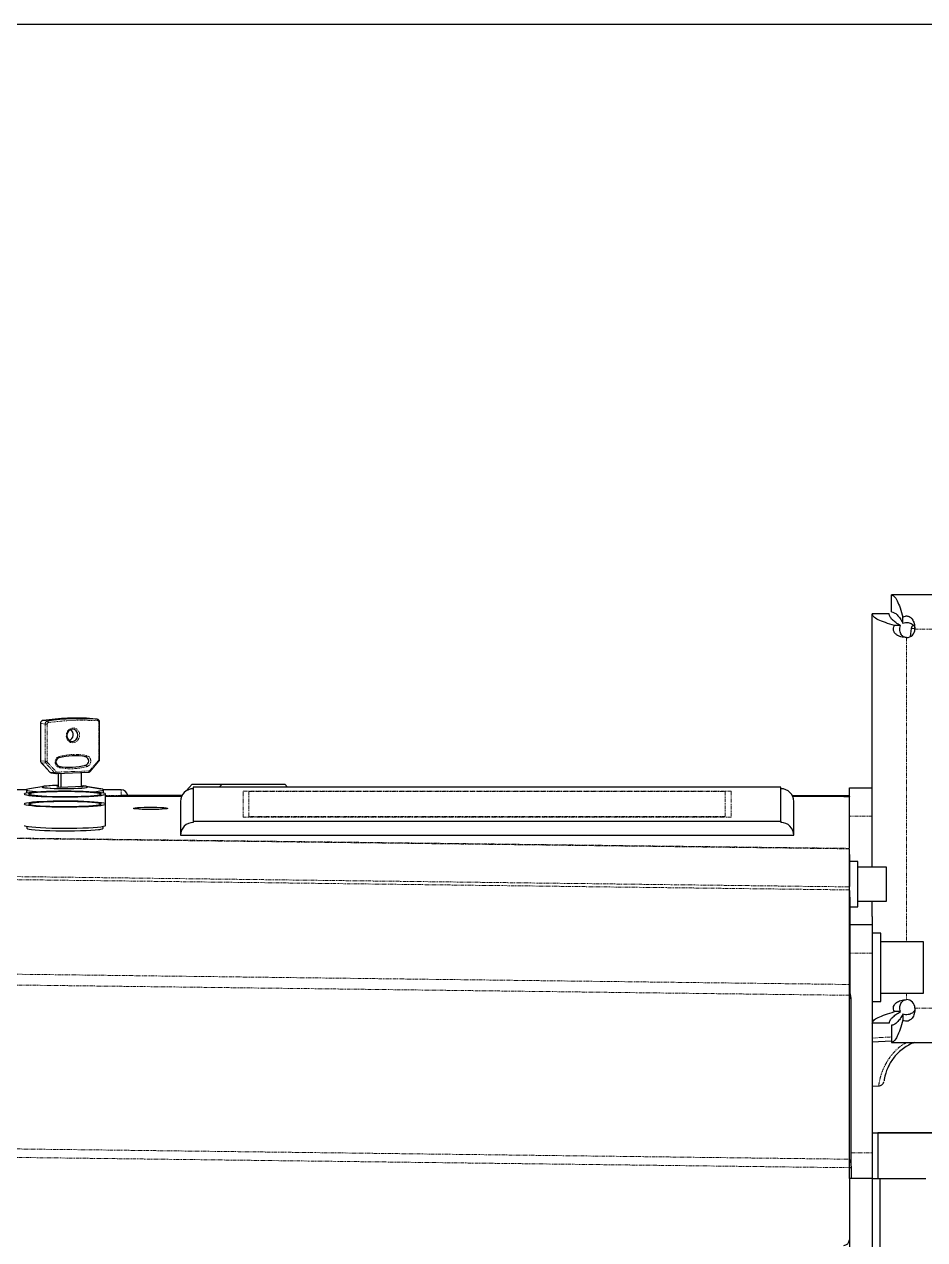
# Model space of a CAD drawing. Header units: millimetres. Extents: x -18594 to 273470, y -238787 to 48452.
# Drawn here: x 34346.8 to 34662.5, y -233738.3 to -233312 of the extents above; entities that cross this region are included whole.
import ezdxf

# ---------------------------------------------------------------- set-up
doc = ezdxf.new("R2010")
doc.units = ezdxf.units.MM
doc.linetypes.add('Xref AGV layout$0$PHANTOM', pattern=[2.5, 1.25, -0.25, 0.25, -0.25, 0.25, -0.25])
doc.layers.add('AM_BOR', color=4, linetype='Continuous', lineweight=25)

# ---------------------------------------------------------------- blocks, each defined once
blk = doc.blocks.new('Xref AGV layout$0$A$C343F789C')
at = {"color": 7, "linetype": 'Continuous', "lineweight": 25}
for p, q in [((3094.17, 474.88), (3094.17, 558.88)), ((3102.17, 474.88), (3102.17, 558.88)), ((3091.43, 556.88), (3091.43, 474.88)), ((3091.43, 474.88), (3075.38, 474.88)), ((3094.17, 474.88), (3091.43, 474.88)), ((3092.17, 458.88), (3092.17, 474.88)), ((3094.17, 465.88), (3094.17, 474.88)), ((3094.17, 474.88), (3102.17, 474.88)), ((3101.47, 474.88), (3101.47, 471.13)), ((3102.17, 474.88), (3102.17, 471.13)), ((3101.47, 471.13), (3102.17, 471.13)), ((3101.54, 469.64), (3102.17, 468.15)), ((3101.54, 469.64), (3101.54, 412.15)), ((3094.17, 395.88), (3094.17, 465.88)), ((3102.17, 468.15), (3102.17, 410.66)), ((2689.55, 458.88), (3092.17, 458.88)), ((3094.17, 458.88), (2689.55, 458.88)), ((3094.17, 442.54), (3091.89, 442.42)), ((3087.46, 427.18), (2984.88, 427.18)), ((3087.46, 421.18), (3087.46, 427.18)), ((3087.46, 426.73), (3094.17, 427.09)), ((3083.38, 417.29), (3083.38, 419.4)), ((3088.17, 420.48), (3094.17, 420.48)), ((3084.28, 416.39), (3086.38, 416.39)), ((3091.17, 409.88), (3076.17, 409.88)), ((3076.17, 409.88), (3076.17, 391.88)), ((3094.17, 412.88), (3091.17, 412.88)), ((3091.17, 412.88), (3091.17, 388.88)), ((3101.54, 412.15), (3102.17, 410.66)), ((3101.84, 409.95), (3101.84, 377.08)), ((3102, 408.61), (3102.17, 406.86)), ((3102.17, 406.86), (3102.17, 373.69)), ((3094.17, 385.88), (3094.17, 395.88)), ((3076.17, 391.88), (3091.17, 391.88)), ((3091.17, 388.88), (3094.17, 388.88)), ((3101.84, 385.88), (3094.17, 385.88)), ((3094.17, 383.02), (3094.17, 385.88)), ((3094.17, 383.02), (3094.17, 377.68)), ((3101.84, 379.68), (3099.17, 379.68)), ((3099.17, 379.68), (3099.17, 363.68)), ((3099.17, 377.68), (3089.17, 377.68)), ((3089.17, 377.68), (3089.17, 365.68)), ((3101.84, 377.08), (3102.17, 373.69)), ((3102.07, 374.53), (3102.07, 373.84)), ((3102.07, 372.48), (3102.07, 363.19)), ((3102.16, 372.86), (3102.17, 372.63)), ((3102.17, 372.63), (3102.17, 359.28)), ((3089.17, 365.68), (3099.17, 365.68)), ((3094.17, 365.68), (3094.17, 276.89)), ((3099.17, 363.68), (3102.07, 363.68)), ((3102.07, 363.19), (3102.17, 359.28)), ((3102.17, 358.95), (3102.17, 341.02)), ((3336.67, 354.52), (3121.67, 354.52)), ((3121.67, 354.52), (3121.67, 342.66)), ((3336.67, 342.66), (3336.67, 354.52)), ((3126.17, 349.53), (3126.17, 350.03)), ((3332.17, 349.53), (3332.17, 350.03)), ((3362.92, 351.05), (3362.92, 343.56)), ((3363.82, 352.04), (3363.82, 351.39)), ((3390.52, 351.39), (3390.52, 352.04)), ((3332.17, 349.53), (3126.17, 349.53)), ((3126.17, 349.53), (3126.17, 337.67)), ((3332.17, 337.67), (3332.17, 349.53)), ((3362.92, 343.56), (3362.92, 340.08)), ((3364.82, 343.79), (3364.82, 343.56)), ((3389.52, 343.56), (3389.52, 343.79)), ((3102.17, 337.88), (3094.17, 337.88)), ((3102.17, 340.88), (3102.17, 341.02)), ((3104.17, 340.88), (3102.17, 340.88)), ((3102.17, 340.88), (3102.17, 337.88)), ((3122.18, 340.58), (3102.17, 340.58)), ((3104.17, 340.88), (3122.04, 340.88)), ((3126.17, 337.67), (3332.17, 337.67)), ((3299.12, 337.67), (3300.11, 336.58)), ((3322.11, 336.58), (3323.1, 337.67)), ((3332.55, 336.58), (3334.69, 338.95)), ((3336.27, 340.58), (3336.16, 340.58)), ((3336.27, 340.82), (3336.27, 340.58)), ((3336.27, 340.58), (3357.3, 340.58)), ((3336.3, 340.88), (3362.92, 340.88)), ((3355.17, 340.58), (3355.18, 340.54)), ((3357.3, 340.88), (3357.3, 340.58)), ((3357.45, 338.58), (3363.67, 338.58)), ((3363.67, 339.76), (3363.67, 338.58)), ((3369.55, 337.42), (3364.64, 338.23)), ((3369.55, 337.42), (3364.64, 338.23)), ((3364.64, 338.23), (3364.71, 338.22)), ((3364.71, 338.22), (3369.78, 337.37)), ((3364.82, 340.3), (3364.82, 340.08)), ((3370.66, 337.27), (3370.83, 337.25)), ((3370.83, 337.45), (3378.8, 337.74)), ((3371.39, 337.38), (3370.83, 337.45)), ((3370.83, 337.25), (3371.39, 337.2)), ((3371.39, 337.47), (3371.39, 332.53)), ((3378.47, 337.73), (3378.47, 332.79)), ((3378.8, 337.74), (3379.96, 337.59)), ((3379.4, 337.66), (3379.4, 332.82)), ((3379.96, 337.59), (3379.4, 337.57)), ((3384.55, 337.37), (3389.63, 338.22)), ((3389.52, 340.08), (3389.52, 340.3)), ((3390.67, 338.58), (3390.67, 339.76)), ((3390.67, 338.58), (3475.85, 338.58)), ((3322.11, 336.58), (3300.11, 336.58)), ((3332.55, 336.58), (3322.11, 336.58)), ((3380.17, 332.85), (3368.96, 332.44)), ((3380.19, 332.85), (3380.17, 332.85)), ((3381.95, 332.62), (3380.32, 332.84)), ((3368.28, 332.11), (3365.26, 328.59)), ((3385.52, 329.04), (3382.5, 332.34)), ((3385.79, 315.28), (3385.79, 328.35)), ((3365.01, 327.91), (3365.01, 314.83)), ((3365.82, 313.86), (3367.45, 313.64)), ((3365.87, 313.85), (3365.82, 313.86)), ((3367.45, 313.64), (3367.49, 313.64)), ((3080.51, 282.04), (3080.81, 284.86)), ((3083.38, 280.08), (3083.38, 277.97)), ((3084.28, 280.97), (3086.38, 280.97)), ((3087.46, 276.18), (3087.46, 270.18)), ((3088.17, 276.89), (3094.17, 276.89)), ((2984.88, 270.18), (3087.46, 270.18))]:
    blk.add_line(p, q, dxfattribs=at)
at = {"color": 8, "linetype": 'Xref AGV layout$0$PHANTOM', "lineweight": 18}
for p, q in [((3102.17, 471.13), (3451.44, 466.82)), ((3101.54, 465.88), (3094.17, 465.88)), ((3451.46, 463.84), (3102.17, 468.15)), ((3094.17, 425.64), (3087.46, 425.27)), ((3079.17, 415.18), (2993.17, 415.18)), ((3082.17, 409.88), (3082.17, 412.18)), ((3102.17, 410.66), (3452.07, 406.34)), ((3452.15, 402.55), (3102.17, 406.86)), ((3094.17, 395.88), (3101.84, 395.88)), ((3082.17, 285.18), (3082.17, 391.88)), ((3102.17, 373.69), (3453.56, 369.36)), ((3453.63, 368.29), (3102.17, 372.63)), ((3102.17, 359.28), (3455.3, 354.92)), ((3455.33, 354.77), (3102.17, 359.12)), ((3094.17, 347.88), (3102.17, 347.88)), ((3143.67, 348.14), (3314.67, 348.14)), ((3143.67, 339.07), (3143.67, 348.14)), ((3145.67, 348), (3312.67, 348)), ((3145.67, 339.21), (3145.67, 348)), ((3312.67, 348), (3312.67, 339.21)), ((3314.67, 348.14), (3314.67, 339.07)), ((3314.67, 339.07), (3143.67, 339.07)), ((3312.67, 339.21), (3145.67, 339.21)), ((3357.45, 340.88), (3357.45, 340.54)), ((3357.45, 340.54), (3362.92, 340.54)), ((3357.45, 340.54), (3357.45, 338.58)), ((3380.82, 332.58), (3383.84, 329.28)), ((3382.45, 332.36), (3380.82, 332.58)), ((3368.43, 331.81), (3365.41, 328.29)), ((3379.96, 332.38), (3368.74, 331.97)), ((3370.24, 329.9), (3369.89, 329.95)), ((3383.3, 328.95), (3380.27, 332.24)), ((3385.47, 329.07), (3382.45, 332.36)), ((3383.42, 315.53), (3383.42, 328.6)), ((3383.84, 329.28), (3385.47, 329.07)), ((3384.1, 328.59), (3384.1, 315.51)), ((3385.73, 328.37), (3384.1, 328.59)), ((3385.73, 315.3), (3385.73, 328.37)), ((3365.28, 327.94), (3365.28, 314.86)), ((3370.24, 326.97), (3369.89, 327.01)), ((3384.1, 315.51), (3385.73, 315.3)), ((3365.87, 313.85), (3367.49, 313.64)), ((3384.93, 314.28), (3383.3, 314.49)), ((2993.17, 282.18), (3079.17, 282.18)), ((3079.35, 282.04), (3080.51, 282.04))]:
    blk.add_line(p, q, dxfattribs=at)
at = {"color": 7, "linetype": 'Continuous', "lineweight": 25, "flags": 128}
for points in [[(3364.57, 351.51), (3363.69, 351.37), (3363.13, 351.22), (3362.92, 351.06), (3362.92, 351.05)], [(3391.42, 351.05), (3391.28, 351.19), (3390.79, 351.34), (3389.97, 351.48), (3388.83, 351.62), (3387.4, 351.74), (3385.72, 351.84), (3383.84, 351.92), (3381.78, 351.99), (3379.62, 352.03), (3377.39, 352.04), (3375.16, 352.03), (3372.98, 352), (3370.9, 351.94), (3368.97, 351.86), (3367.25, 351.76), (3365.77, 351.64), (3364.57, 351.51)], [(3390.52, 352.04), (3390.52, 352.05), (3390.32, 352.21), (3389.75, 352.35), (3388.85, 352.49), (3387.63, 352.62), (3386.12, 352.73), (3384.37, 352.83), (3382.42, 352.9), (3380.33, 352.95), (3378.15, 352.97), (3375.94, 352.97), (3373.77, 352.94), (3371.69, 352.89), (3369.77, 352.82), (3368.04, 352.72), (3366.56, 352.61), (3365.37, 352.48)], [(3347.17, 345.49), (3348.66, 345.47), (3350.06, 345.43), (3351.28, 345.37), (3352.23, 345.29), (3352.87, 345.2), (3353.16, 345.09), (3353.06, 344.99), (3352.6, 344.89), (3351.79, 344.8), (3350.69, 344.73), (3349.38, 344.68), (3347.92, 344.65), (3346.42, 344.65), (3344.96, 344.68), (3343.64, 344.73), (3342.55, 344.8), (3341.74, 344.89), (3341.27, 344.99), (3341.18, 345.09), (3341.46, 345.2), (3342.1, 345.29), (3343.06, 345.37), (3344.28, 345.43), (3345.68, 345.47), (3347.17, 345.49)], [(3364.57, 344.03), (3363.69, 343.89), (3363.13, 343.74), (3362.92, 343.58), (3363.06, 343.42), (3363.55, 343.27), (3364.37, 343.13), (3365.51, 342.99), (3366.93, 342.87), (3368.61, 342.77), (3370.5, 342.69), (3372.55, 342.62), (3374.72, 342.59), (3376.94, 342.57), (3379.18, 342.58), (3381.36, 342.61), (3383.44, 342.67), (3385.36, 342.75), (3387.08, 342.85), (3388.56, 342.97), (3389.76, 343.1), (3390.65, 343.24), (3391.21, 343.39), (3391.42, 343.55), (3391.28, 343.7), (3390.79, 343.86), (3389.97, 344), (3388.83, 344.14), (3387.4, 344.26), (3385.72, 344.36), (3383.84, 344.44), (3381.78, 344.5), (3379.62, 344.54), (3377.39, 344.56), (3375.16, 344.55), (3372.98, 344.51), (3370.9, 344.46), (3368.97, 344.38), (3367.25, 344.28), (3365.77, 344.16), (3364.57, 344.03)], [(3370.65, 340.96), (3368.75, 340.88), (3367.05, 340.78), (3365.61, 340.66), (3364.45, 340.52), (3363.6, 340.38), (3363.09, 340.23), (3362.92, 340.07), (3363.1, 339.92), (3363.63, 339.77), (3364.5, 339.62), (3365.67, 339.49), (3367.13, 339.37), (3368.83, 339.27), (3370.75, 339.19), (3372.81, 339.13), (3374.99, 339.09), (3377.22, 339.08), (3379.45, 339.1), (3381.62, 339.13), (3383.68, 339.19), (3385.59, 339.27), (3387.28, 339.38), (3388.73, 339.5), (3389.89, 339.63), (3390.74, 339.77), (3391.25, 339.92), (3391.42, 340.08), (3391.23, 340.24), (3390.7, 340.39), (3389.84, 340.53), (3388.67, 340.66), (3387.21, 340.78), (3385.5, 340.88), (3383.59, 340.96), (3381.52, 341.02), (3379.35, 341.06), (3377.12, 341.07), (3374.89, 341.06), (3372.71, 341.02), (3370.65, 340.96)], [(3365.9, 343.98), (3365.05, 343.84), (3364.56, 343.69), (3364.42, 343.54), (3364.65, 343.39), (3365.25, 343.25), (3366.18, 343.11), (3367.43, 342.99), (3368.96, 342.88), (3370.73, 342.8), (3372.68, 342.73), (3374.76, 342.69), (3376.91, 342.68), (3379.07, 342.68), (3381.17, 342.72), (3383.16, 342.78), (3384.98, 342.86), (3386.57, 342.96), (3387.89, 343.08), (3388.9, 343.22), (3389.58, 343.36), (3389.89, 343.51), (3389.84, 343.66), (3389.43, 343.81), (3388.67, 343.95), (3387.57, 344.08), (3386.17, 344.19), (3384.52, 344.29), (3382.65, 344.37), (3380.63, 344.42), (3378.5, 344.45), (3376.34, 344.45), (3374.2, 344.43), (3372.15, 344.38), (3370.24, 344.31), (3368.53, 344.22), (3367.07, 344.11), (3365.9, 343.98)], [(3366.25, 343.97), (3365.43, 343.83), (3364.95, 343.69), (3364.82, 343.54), (3365.05, 343.4), (3365.62, 343.26), (3366.52, 343.13), (3367.74, 343.01), (3369.22, 342.9), (3370.93, 342.82), (3372.82, 342.76), (3374.84, 342.72), (3376.92, 342.7), (3379.01, 342.71), (3381.05, 342.75), (3382.97, 342.8), (3384.73, 342.88), (3386.27, 342.98), (3387.55, 343.1), (3388.53, 343.23), (3389.19, 343.37), (3389.49, 343.51), (3389.45, 343.66), (3389.05, 343.8), (3388.3, 343.94), (3387.24, 344.06), (3385.89, 344.17), (3384.29, 344.27), (3382.48, 344.34), (3380.52, 344.39), (3378.46, 344.42), (3376.37, 344.42), (3374.3, 344.4), (3372.31, 344.36), (3370.46, 344.29), (3368.8, 344.2), (3367.39, 344.09), (3366.25, 343.97)], [(3368.34, 339.3), (3367.46, 339.24), (3366.06, 339.12), (3364.95, 338.98), (3364.18, 338.84), (3363.75, 338.69), (3363.69, 338.53), (3363.99, 338.38), (3364.64, 338.23)], [(3371.34, 340.87), (3369.51, 340.79), (3367.89, 340.69), (3366.55, 340.57), (3365.51, 340.44), (3364.8, 340.29), (3364.46, 340.14), (3364.47, 339.99), (3364.86, 339.85), (3365.59, 339.7), (3366.66, 339.57), (3368.03, 339.46), (3369.67, 339.36), (3371.52, 339.28), (3373.53, 339.22), (3375.65, 339.19), (3377.81, 339.19), (3379.95, 339.21), (3382.02, 339.25), (3383.94, 339.32), (3385.67, 339.41), (3387.15, 339.52), (3388.35, 339.65), (3389.22, 339.79), (3389.75, 339.93), (3389.92, 340.08), (3389.72, 340.23), (3389.16, 340.38), (3388.25, 340.52), (3387.02, 340.64), (3385.52, 340.75), (3383.77, 340.84), (3381.83, 340.9), (3379.76, 340.95), (3377.61, 340.97), (3375.45, 340.96), (3373.34, 340.92), (3371.34, 340.87)], [(3371.52, 340.84), (3369.75, 340.77), (3368.18, 340.67), (3366.88, 340.55), (3365.87, 340.43), (3365.19, 340.29), (3364.85, 340.14), (3364.87, 340), (3365.24, 339.85), (3365.96, 339.72), (3366.99, 339.59), (3368.32, 339.48), (3369.9, 339.38), (3371.7, 339.3), (3373.65, 339.25), (3375.7, 339.22), (3377.79, 339.22), (3379.87, 339.24), (3381.86, 339.28), (3383.73, 339.35), (3385.4, 339.43), (3386.84, 339.54), (3388, 339.66), (3388.85, 339.8), (3389.36, 339.94), (3389.52, 340.08), (3389.32, 340.23), (3388.78, 340.37), (3387.9, 340.5), (3386.72, 340.62), (3385.25, 340.73), (3383.56, 340.81), (3381.68, 340.88), (3379.67, 340.92), (3377.59, 340.94), (3375.5, 340.93), (3373.46, 340.9), (3371.52, 340.84)], [(3379.4, 337.05), (3380.89, 337.09), (3382.32, 337.16), (3383.52, 337.25), (3384.42, 337.35), (3384.97, 337.46), (3385.17, 337.58), (3384.99, 337.7), (3384.44, 337.82), (3383.55, 337.92), (3382.37, 338.01), (3380.94, 338.08), (3379.34, 338.12), (3377.63, 338.14), (3375.9, 338.14), (3374.23, 338.11), (3372.7, 338.05), (3371.38, 337.97), (3370.33, 337.88), (3369.6, 337.77), (3369.22, 337.65), (3369.21, 337.53), (3369.58, 337.41), (3370.3, 337.3), (3371.34, 337.2), (3371.39, 337.2)], [(3379.4, 337.05), (3379.97, 337.06), (3381.49, 337.12), (3382.81, 337.19), (3383.88, 337.28), (3384.64, 337.39), (3385.08, 337.5), (3385.15, 337.62), (3384.87, 337.74), (3384.25, 337.85), (3383.31, 337.94), (3382.09, 338.03), (3380.65, 338.09), (3379.06, 338.13), (3377.38, 338.14), (3375.69, 338.13), (3374.07, 338.1), (3372.59, 338.04), (3371.31, 337.97), (3370.29, 337.87), (3369.59, 337.76), (3369.22, 337.65), (3369.21, 337.53), (3369.55, 337.42), (3369.55, 337.42)], [(3389.63, 338.22), (3390.23, 338.35), (3390.61, 338.5), (3390.63, 338.65), (3390.29, 338.81), (3389.59, 338.95), (3388.56, 339.09), (3387.23, 339.21), (3386, 339.3)], [(3374.58, 321.62), (3373.86, 321.43), (3373.24, 320.94), (3372.83, 320.23), (3372.68, 319.4), (3372.83, 318.59), (3373.24, 317.91), (3373.86, 317.47), (3374.58, 317.33), (3375.31, 317.52), (3375.93, 318.01), (3376.34, 318.72), (3376.49, 319.54), (3376.34, 320.36), (3375.93, 321.04), (3375.31, 321.48), (3374.58, 321.62)]]:
    blk.add_lwpolyline(points, dxfattribs=at)
at = {"color": 8, "linetype": 'Xref AGV layout$0$PHANTOM', "lineweight": 18, "flags": 128}
for points in [[(3380.17, 332.85), (3380.15, 332.84), (3380.1, 332.82), (3380.06, 332.78), (3380.03, 332.72), (3380, 332.65), (3379.98, 332.57), (3379.96, 332.48), (3379.96, 332.38)], [(3365.26, 328.59), (3365.25, 328.56), (3365.25, 328.53), (3365.27, 328.48), (3365.31, 328.42), (3365.35, 328.36), (3365.41, 328.29)], [(3368.28, 332.11), (3368.27, 332.08), (3368.28, 332.04), (3368.29, 331.99), (3368.33, 331.94), (3368.37, 331.88), (3368.43, 331.81)], [(3368.96, 332.44), (3368.93, 332.43), (3368.89, 332.41), (3368.85, 332.37), (3368.81, 332.31), (3368.78, 332.24), (3368.76, 332.16), (3368.75, 332.06), (3368.74, 331.97)], [(3379.27, 330.29), (3379.23, 330.31), (3379.19, 330.34), (3379.16, 330.39), (3379.13, 330.46), (3379.12, 330.53), (3379.11, 330.62), (3379.12, 330.72), (3379.13, 330.81)], [(3382.45, 332.36), (3382.49, 332.35), (3382.5, 332.34)], [(3385.47, 329.07), (3385.51, 329.05), (3385.52, 329.04)], [(3369.57, 326.55), (3369.6, 326.65), (3369.63, 326.74), (3369.66, 326.82), (3369.7, 326.89), (3369.75, 326.95), (3369.8, 326.99), (3369.85, 327.01), (3369.89, 327.01)], [(3379.27, 327.36), (3379.23, 327.35), (3379.19, 327.33), (3379.16, 327.29), (3379.13, 327.24), (3379.12, 327.17), (3379.11, 327.09), (3379.12, 327), (3379.13, 326.9)], [(3374.35, 322.15), (3375.2, 322), (3375.93, 321.52), (3376.45, 320.76), (3376.69, 319.83), (3376.61, 318.86), (3376.22, 317.98), (3375.59, 317.3), (3374.78, 316.92), (3373.92, 316.89), (3373.12, 317.21), (3372.48, 317.84), (3372.09, 318.7), (3372.02, 319.66), (3372.25, 320.61), (3372.77, 321.4), (3373.5, 321.94), (3374.35, 322.15)], [(3365.68, 314.38), (3365.67, 314.28), (3365.68, 314.19), (3365.69, 314.1), (3365.71, 314.02), (3365.74, 313.95), (3365.78, 313.9), (3365.82, 313.87), (3365.87, 313.85)]]:
    blk.add_lwpolyline(points, dxfattribs=at)
at = {"color": 7, "linetype": 'Continuous', "lineweight": 25}
for centre, radius, start, end in [((3104.15, 496.4), 1.99, 90.4437, 180.4344), ((3082.17, 415.18), 3, 180, 270), ((3126.16, 354.53), 4.49, 180.0697, 270.0697), ((3332.17, 354.53), 4.49, 269.9304, 359.9302), ((3365.22, 350.03), 2.45, 86.498, 124.8741), ((3126.16, 342.67), 4.49, 180.0704, 270.0697), ((3332.17, 342.67), 4.49, 269.9304, 359.9294), ((3103.67, 348.15), 7.29, 258.1032, 273.915), ((3357.45, 340.88), 2.3, 188.6269, 270), ((3371.7, 348.72), 11.51, 259.2247, 265.6518), ((3370.34, 328.48), 1.53, 107.0578, 252.9422), ((3375.34, 309.54), 21.12, 79.2624, 104.9367), ((3378.82, 328.82), 1.53, 287.0582, 72.9418), ((3373.83, 347.76), 21.12, 259.2624, 284.9359), ((3376.53, 319.21), 2.25, 113.0367, 231.8398), ((3371.72, 392.41), 78.78, 265.7412, 278.4574), ((3373.34, 392.2), 78.78, 265.7412, 278.4574), ((3082.17, 282.18), 3, 90, 180), ((3078.52, 282.25), 2, 310.9107, 353.9851)]:
    blk.add_arc(centre, radius, start, end, dxfattribs=at)
at = {"color": 8, "linetype": 'Xref AGV layout$0$PHANTOM', "lineweight": 18}
for centre, radius, start, end in [((3380.94, 331.76), 0.828, 98.7119, 144.1245), ((3380.21, 332.03), 0.819, 41.9916, 81.0236), ((3381.84, 331.82), 0.813, 41.8371, 82.1385), ((3365.83, 327.94), 0.551, 139.8677, 180.2628), ((3370.17, 328.51), 2.05, 107.0586, 252.9414), ((3368.77, 331.53), 0.437, 93.0636, 140.389), ((3375.12, 309.68), 21.51, 79.2625, 104.9359), ((3370.2, 330.49), 0.622, 182.5441, 241.0438), ((3378.53, 328.86), 2.05, 287.0579, 72.9421), ((3379.97, 331.98), 0.404, 41.7907, 91.6726), ((3383.97, 328.46), 0.828, 98.7225, 144.1229), ((3382.91, 328.61), 0.514, 359.2768, 41.5898), ((3383.65, 323.49), 5.11, 84.9733, 92.5488), ((3383.07, 328.6), 1.03, 359.2788, 41.5911), ((3384.7, 328.38), 1.03, 359.2788, 41.5911), ((3385.74, 328.3), 0.0742, 50.4508, 97.8943), ((3365.23, 327.21), 0.726, 85.9015, 107.2706), ((3373.58, 347.69), 21.52, 259.263, 284.9354), ((3382.92, 315.51), 0.502, 281.762, 2.2668), ((3383.1, 315.47), 1, 281.7609, 2.2678), ((3383.65, 310.44), 5.09, 84.9546, 92.5573), ((3365.23, 314.14), 0.728, 85.9314, 107.2407), ((3365.74, 314.84), 0.46, 176.7603, 262.5111), ((3371.5, 392.54), 78.37, 265.7403, 278.4582), ((3383.59, 314.98), 0.567, 176.1368, 239.298), ((3384.73, 315.26), 1, 281.7609, 2.2678), ((3385.74, 315.22), 0.0741, 50.4932, 97.962)]:
    blk.add_arc(centre, radius, start, end, dxfattribs=at)
at = {"color": 7, "linetype": 'Continuous', "lineweight": 25}
for points, knots in [([(3101.47, 471.13), (3101.48, 471.04), (3101.48, 470.97), (3101.48, 470.87), (3101.48, 470.85), (3101.48, 470.8), (3101.48, 470.79), (3101.48, 470.77), (3101.48, 470.77), (3101.48, 470.76), (3101.48, 470.75), (3101.48, 470.68), (3101.49, 470.62), (3101.49, 470.53), (3101.49, 470.49), (3101.49, 470.45), (3101.49, 470.43), (3101.49, 470.4), (3101.49, 470.38), (3101.51, 470.14), (3101.52, 469.9), (3101.54, 469.64)], [0, 0, 0, 0, 0.125, 0.125, 0.1875, 0.1875, 0.21875, 0.21875, 0.234375, 0.234375, 0.25, 0.25, 0.375, 0.375, 0.4375, 0.4375, 0.46875, 0.46875, 0.5, 0.5, 1, 1, 1, 1]), ([(3102.17, 471.13), (3102.17, 471.02), (3102.17, 470.84), (3102.17, 470.58), (3102.17, 470.31), (3102.17, 469.98), (3102.17, 469.58), (3102.17, 469.13), (3102.17, 468.64), (3102.17, 468.32), (3102.17, 468.15)], [0, 0, 0, 0, 0.099442, 0.182896, 0.250363, 0.373726, 0.500582, 0.655605, 0.822072, 1, 1, 1, 1]), ([(3079.37, 427.18), (3080.03, 427.47), (3081.4, 428.06), (3083.3, 429.29), (3085.02, 430.74), (3086.49, 432.36), (3087.64, 434), (3088.63, 435.81), (3089.34, 437.6), (3089.76, 439.18), (3089.96, 440.2), (3090.02, 440.7), (3090.02, 440.65), (3090.02, 440.63)], [0, 0, 0, 0, 0.071721, 0.147577, 0.226824, 0.306065, 0.387239, 0.468482, 0.587282, 0.706308, 0.830175, 0.954101, 1, 1, 1, 1]), ([(3091.89, 442.39), (3091.78, 442.39), (3091.47, 442.39), (3091.02, 442.19), (3090.62, 441.89), (3090.35, 441.57), (3090.19, 441.28), (3090.11, 441.07), (3090.09, 440.99), (3090.08, 440.97)], [0, 0, 0, 0, 0.134378, 0.373085, 0.571713, 0.73942, 0.876734, 0.9796, 1, 1, 1, 1]), ([(3083.38, 419.4), (3083.72, 420.5), (3084.4, 422.69), (3085.42, 425.18), (3086.44, 426.86), (3087.12, 427.08), (3087.46, 427.18)], [0, 0, 0, 0, 0.250001, 0.499997, 0.750002, 1, 1, 1, 1]), ([(3079.17, 415.18), (3079.22, 415.85), (3079.32, 417.08), (3079.98, 418.49), (3080.77, 419.33), (3081.47, 419.68), (3082.07, 419.79), (3082.69, 419.73), (3083.1, 419.53), (3083.38, 419.4)], [0, 0, 0, 0, 0.269615, 0.498185, 0.631104, 0.749462, 0.81363, 0.874155, 1, 1, 1, 1]), ([(3083.38, 417.29), (3083.72, 417.84), (3084.4, 418.94), (3085.42, 420.18), (3086.44, 421.02), (3087.12, 421.13), (3087.46, 421.18)], [0, 0, 0, 0, 0.250004, 0.500002, 0.750002, 1, 1, 1, 1]), ([(3088.17, 420.48), (3088.11, 420.14), (3088.01, 419.45), (3087.17, 418.43), (3085.92, 417.41), (3084.82, 416.73), (3084.28, 416.39)], [0, 0, 0, 0, 0.249999, 0.499995, 0.749999, 1, 1, 1, 1]), ([(3094.17, 420.48), (3094.06, 420.14), (3093.85, 419.45), (3092.17, 418.43), (3089.68, 417.41), (3087.48, 416.73), (3086.38, 416.39)], [0, 0, 0, 0, 0.249998, 0.500002, 0.749999, 1, 1, 1, 1]), ([(3079.17, 415.18), (3079.19, 415.36), (3079.23, 415.7), (3079.43, 416.18), (3079.75, 416.59), (3080.21, 416.97), (3080.84, 417.28), (3081.64, 417.47), (3082.51, 417.5), (3083.09, 417.36), (3083.38, 417.29)], [0, 0, 0, 0, 0.097161, 0.19004, 0.283887, 0.383795, 0.523752, 0.671036, 0.838835, 1, 1, 1, 1]), ([(3086.38, 416.39), (3086.52, 416.12), (3086.74, 415.71), (3086.77, 415.08), (3086.67, 414.48), (3086.32, 413.79), (3085.5, 413), (3084.08, 412.38), (3082.85, 412.25), (3082.17, 412.18)], [0, 0, 0, 0, 0.124649, 0.188024, 0.251086, 0.369376, 0.50189, 0.721594, 1, 1, 1, 1]), ([(3084.28, 416.39), (3084.35, 416.11), (3084.49, 415.53), (3084.46, 414.66), (3084.27, 413.85), (3083.96, 413.24), (3083.59, 412.79), (3083.18, 412.49), (3082.7, 412.28), (3082.35, 412.21), (3082.17, 412.18)], [0, 0, 0, 0, 0.159289, 0.329905, 0.477391, 0.617117, 0.710521, 0.802511, 0.897634, 1, 1, 1, 1]), ([(3101.54, 412.15), (3101.58, 411.75), (3101.62, 411.3), (3101.68, 411), (3101.69, 410.96)], [0, 0, 0, 0, 0.887585, 1, 1, 1, 1]), ([(3101.69, 410.92), (3101.75, 410.56), (3101.87, 409.81), (3101.95, 409.02), (3102, 408.61)], [0, 0, 0, 0, 0.477257, 1, 1, 1, 1]), ([(3102.17, 410.66), (3102.17, 410.57), (3102.17, 410.4), (3102.17, 410.16), (3102.17, 409.93), (3102.17, 409.72), (3102.17, 409.41), (3102.17, 408.99), (3102.17, 408.54), (3102.17, 408.15), (3102.17, 407.81), (3102.17, 407.48), (3102.17, 407.16), (3102.17, 406.96), (3102.17, 406.86)], [0, 0, 0, 0, 0.055733, 0.108726, 0.158979, 0.206492, 0.251268, 0.375942, 0.501666, 0.592195, 0.687289, 0.786952, 0.891188, 1, 1, 1, 1]), ([(3102, 375.38), (3102.04, 374.91), (3102.11, 374.2), (3102.15, 373.38), (3102.16, 373.04), (3102.16, 372.86)], [0, 0, 0, 0, 0.4634848, 0.7210671, 1, 1, 1, 1]), ([(3102.17, 373.69), (3102.17, 373.64), (3102.17, 373.55), (3102.17, 373.41), (3102.17, 373.27), (3102.17, 373.14), (3102.17, 373.02), (3102.17, 372.91), (3102.17, 372.8), (3102.17, 372.7), (3102.17, 372.65), (3102.17, 372.63)], [0, 0, 0, 0, 0.096488, 0.19663, 0.300428, 0.407882, 0.518992, 0.633758, 0.752182, 0.874262, 1, 1, 1, 1]), ([(3380.34, 332.83), (3380.32, 332.84), (3380.27, 332.85), (3380.21, 332.85), (3380.17, 332.85)], [0, 0, 0, 0, 0.323871, 1, 1, 1, 1]), ([(3382.5, 332.34), (3382.42, 332.41), (3382.26, 332.56), (3382.06, 332.6), (3381.97, 332.61)], [0, 0, 0, 0, 0.545134, 1, 1, 1, 1]), ([(3365.26, 328.59), (3365.19, 328.49), (3365.05, 328.29), (3365.02, 328.03), (3365.01, 327.91)], [0, 0, 0, 0, 0.487411, 1, 1, 1, 1]), ([(3368.96, 332.44), (3368.85, 332.42), (3368.62, 332.39), (3368.4, 332.24), (3368.3, 332.13), (3368.28, 332.11)], [0, 0, 0, 0, 0.435835, 0.878827, 1, 1, 1, 1]), ([(3385.79, 328.35), (3385.77, 328.48), (3385.75, 328.73), (3385.6, 328.93), (3385.52, 329.04)], [0, 0, 0, 0, 0.477096, 1, 1, 1, 1]), ([(3365.01, 314.83), (3365.02, 314.71), (3365.05, 314.46), (3365.24, 314.14), (3365.53, 313.92), (3365.76, 313.87), (3365.87, 313.85)], [0, 0, 0, 0, 0.247656, 0.51898, 0.755844, 1, 1, 1, 1]), ([(3384.96, 314.28), (3385.07, 314.31), (3385.29, 314.36), (3385.56, 314.6), (3385.75, 314.91), (3385.77, 315.16), (3385.79, 315.28)], [0, 0, 0, 0, 0.241696, 0.486935, 0.740472, 1, 1, 1, 1]), ([(3083.38, 277.97), (3083.1, 277.83), (3082.69, 277.61), (3082.07, 277.58), (3081.47, 277.68), (3080.77, 278.03), (3079.99, 278.85), (3079.36, 280.27), (3079.24, 281.5), (3079.17, 282.18)], [0, 0, 0, 0, 0.124649, 0.188022, 0.251087, 0.369369, 0.501888, 0.721587, 1, 1, 1, 1]), ([(3083.38, 280.08), (3083.1, 280.01), (3082.52, 279.86), (3081.64, 279.9), (3080.84, 280.08), (3080.22, 280.39), (3079.77, 280.76), (3079.47, 281.17), (3079.26, 281.65), (3079.2, 282), (3079.17, 282.18)], [0, 0, 0, 0, 0.15929, 0.329906, 0.477381, 0.617118, 0.710519, 0.802509, 0.897632, 1, 1, 1, 1]), ([(3082.17, 285.18), (3082.83, 285.13), (3084.06, 285.03), (3085.48, 284.38), (3086.32, 283.58), (3086.67, 282.88), (3086.77, 282.29), (3086.72, 281.66), (3086.52, 281.25), (3086.38, 280.97)], [0, 0, 0, 0, 0.269614, 0.498184, 0.631101, 0.749462, 0.813629, 0.874153, 1, 1, 1, 1]), ([(3082.17, 285.18), (3082.34, 285.16), (3082.69, 285.12), (3083.16, 284.92), (3083.57, 284.6), (3083.95, 284.14), (3084.27, 283.51), (3084.46, 282.71), (3084.48, 281.84), (3084.34, 281.26), (3084.28, 280.97)], [0, 0, 0, 0, 0.097163, 0.19004, 0.283889, 0.383793, 0.523745, 0.671036, 0.838831, 1, 1, 1, 1]), ([(3087.46, 276.18), (3087.12, 276.24), (3086.44, 276.34), (3085.42, 277.18), (3084.4, 278.43), (3083.72, 279.53), (3083.38, 280.08)], [0, 0, 0, 0, 0.249999, 0.5, 0.750001, 1, 1, 1, 1]), ([(3087.46, 270.18), (3087.12, 270.29), (3086.44, 270.5), (3085.42, 272.18), (3084.4, 274.67), (3083.72, 276.87), (3083.38, 277.97)], [0, 0, 0, 0, 0.249998, 0.500002, 0.750002, 1, 1, 1, 1]), ([(3084.28, 280.97), (3084.82, 280.63), (3085.92, 279.95), (3087.17, 278.93), (3088.01, 277.91), (3088.11, 277.23), (3088.17, 276.89)], [0, 0, 0, 0, 0.250001, 0.500005, 0.750004, 1, 1, 1, 1]), ([(3086.38, 280.97), (3087.48, 280.63), (3089.68, 279.95), (3092.17, 278.93), (3093.85, 277.91), (3094.06, 277.23), (3094.17, 276.89)], [0, 0, 0, 0, 0.2500008, 0.4999979, 0.7500029, 1, 1, 1, 1])]:
    blk.add_open_spline(points, degree=3, knots=knots, dxfattribs=at)
at = {"color": 8, "linetype": 'Xref AGV layout$0$PHANTOM', "lineweight": 18}
blk.add_open_spline([(3091.89, 442.34), (3091.89, 442.36), (3091.9, 442.43), (3091.82, 441.83), (3091.61, 440.58), (3091.13, 438.66), (3090.34, 436.49), (3089.24, 434.3), (3087.96, 432.32), (3086.32, 430.37), (3084.42, 428.54), (3082.84, 427.63), (3082.07, 427.18)], degree=3, knots=[0, 0, 0, 0, 0.05395, 0.180881, 0.311549, 0.435897, 0.564792, 0.652235, 0.74198, 0.82757, 0.915758, 1, 1, 1, 1], dxfattribs=at)
blk = doc.blocks.new('Xref AGV layout$0$Double AGV')
blk.add_lwpolyline([(31012.9, -233311.98), (37805.7, -233311.98), (37805.7, -235469.58), (31012.9, -235469.58)], close=True)
at = {"rotation": 180}
blk.add_blockref('Xref AGV layout$0$A$C343F789C', (37738.25, -233241.91), dxfattribs=at)
blk = doc.blocks.new('Xref AGV layout')
blk.add_blockref('Xref AGV layout$0$Double AGV', (0, 0))

msp = doc.modelspace()

# ---------------------------------------------------------------- block references
at = {"layer": 'AM_BOR'}
msp.add_blockref('Xref AGV layout', (0, 0), dxfattribs=at)

doc.saveas('drawing.dxf')
